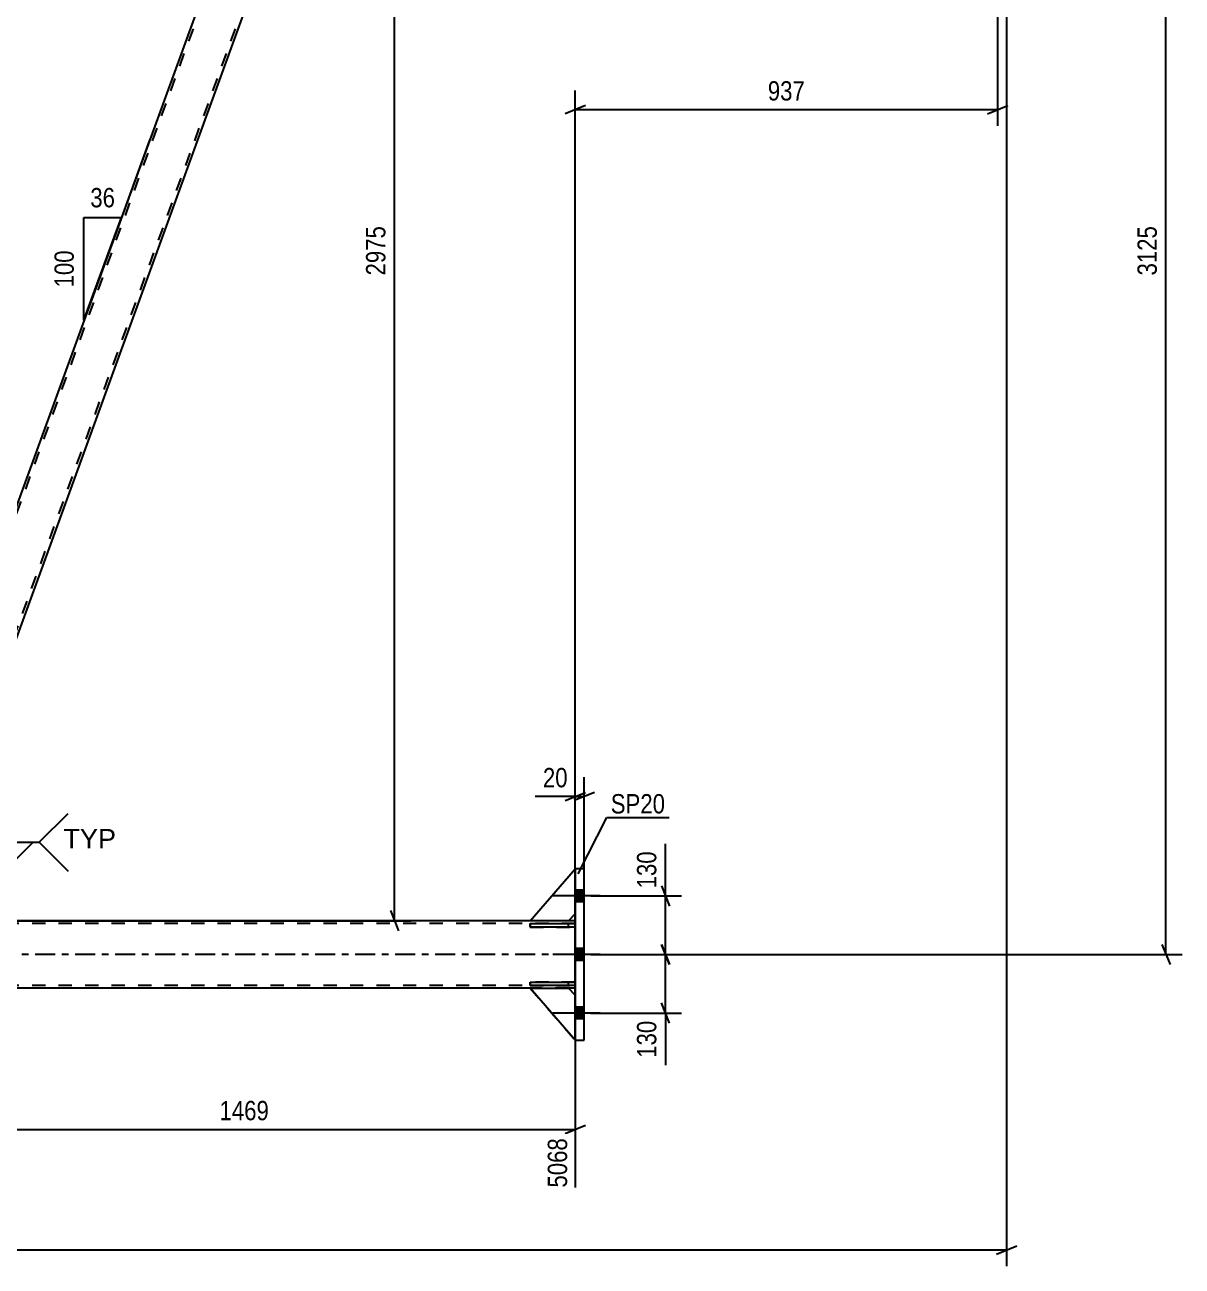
# Model space of a CAD drawing. Header units: millimetres. Extents: x -563 to 626, y -882 to -41.
# Drawn here: x 84.3 to 255.5, y -408 to -224.3 of the extents above; entities that cross this region are included whole.
import ezdxf

# ---------------------------------------------------------------- set-up
doc = ezdxf.new("R2010")
doc.units = ezdxf.units.MM
doc.linetypes.add('DXK_LINE_DOT2', pattern=[3.9198, 1.9599, -1.9599])
doc.linetypes.add('DXK_LINE_DOT3', pattern=[5.9187, 2.979, -0.9799, 0.9799, -0.9799])
doc.styles.add('Arial', font='ARIAL.TTF', dxfattribs={"height": 0.2})
doc.styles.add('Arial Narrow', font='ARIALN.TTF', dxfattribs={"height": 0.2})

# ---------------------------------------------------------------- blocks, each defined once
blk = doc.blocks.new('Part-761534688-1320 - 1255')
at = {"color": 2, "linetype": 'Continuous'}
for p, q in [((159.06, -366.46), (159.06, -365.93)), ((159.06, -365.93), (165.73, -365.93)), ((165.73, -366.46), (159.06, -366.46)), ((165.73, -365.93), (165.73, -366.46))]:
    blk.add_line(p, q, dxfattribs=at)
at = {"color": 7, "linetype": 'DXK_LINE_DOT2'}
blk.add_line((164.73, -366.46), (164.73, -365.93), dxfattribs=at)
blk = doc.blocks.new('Part-761534688-1276 - 1255')
at = {"color": 7, "linetype": 'DXK_LINE_DOT2'}
for p, q in [((133.31, -158.53), (61.12, -356.86)), ((139.55, -158.53), (67.36, -356.86)), ((132.88, -158.53), (132.64, -159.19)), ((139.98, -158.53), (132.88, -158.53)), ((139.98, -158.53), (139.73, -159.19)), ((62.64, -351.52), (60.69, -356.86)), ((68.03, -356.19), (67.79, -356.86)), ((67.79, -356.86), (60.69, -356.86)), ((60.69, -356.86), (60.76, -356.86))]:
    blk.add_line(p, q, dxfattribs=at)
at = {"color": 2, "linetype": 'Continuous'}
for p, q in [((132.64, -159.19), (62.64, -351.52)), ((139.73, -159.19), (68.03, -356.19))]:
    blk.add_line(p, q, dxfattribs=at)
blk = doc.blocks.new('Bolt-761534688-1302 - 1255')
at = {"linetype": 'Continuous'}
for points in [[(167.06, -354.06), (167.06, -352.33), (165.73, -352.33), (165.73, -354.06)], [(167.06, -354.06), (167.06, -352.33), (165.73, -352.33), (165.73, -354.06)], [(167.06, -354.06), (167.06, -352.33), (165.73, -352.33), (165.73, -354.06)], [(167.06, -362.73), (167.06, -360.99), (165.73, -360.99), (165.73, -362.73)], [(167.06, -362.73), (167.06, -360.99), (165.73, -360.99), (165.73, -362.73)], [(167.06, -371.39), (167.06, -369.66), (165.73, -369.66), (165.73, -371.39)], [(167.06, -371.39), (167.06, -369.66), (165.73, -369.66), (165.73, -371.39)], [(167.06, -371.39), (167.06, -369.66), (165.73, -369.66), (165.73, -371.39)]]:
    blk.add_hatch(color=1, dxfattribs=at).paths.add_polyline_path(points)
at = {"color": 1, "linetype": 'Continuous'}
for p, q in [((167.06, -352.33), (165.73, -352.33)), ((167.06, -352.33), (165.73, -352.33)), ((167.06, -352.33), (165.73, -352.33)), ((169.4, -353.19), (162.4, -353.19)), ((169.4, -353.19), (162.4, -353.19)), ((169.4, -353.19), (162.4, -353.19)), ((167.06, -354.06), (165.73, -354.06)), ((167.06, -354.06), (165.73, -354.06)), ((167.06, -354.06), (165.73, -354.06)), ((169.4, -361.86), (162.4, -361.86)), ((169.4, -361.86), (162.4, -361.86)), ((167.06, -360.99), (165.73, -360.99)), ((167.06, -360.99), (165.73, -360.99)), ((167.06, -362.73), (165.73, -362.73)), ((167.06, -362.73), (165.73, -362.73)), ((169.4, -370.53), (162.4, -370.53)), ((169.4, -370.53), (162.4, -370.53)), ((169.4, -370.53), (162.4, -370.53)), ((167.06, -369.66), (165.73, -369.66)), ((167.06, -369.66), (165.73, -369.66)), ((167.06, -369.66), (165.73, -369.66)), ((167.06, -371.39), (165.73, -371.39)), ((167.06, -371.39), (165.73, -371.39)), ((167.06, -371.39), (165.73, -371.39))]:
    blk.add_line(p, q, dxfattribs=at)
blk = doc.blocks.new('Part-761534688-1305 - 1255')
at = {"color": 2, "linetype": 'Continuous'}
for p, q in [((159.06, -366.86), (164.73, -366.86)), ((165.73, -374.53), (159.06, -366.86)), ((164.73, -366.86), (165.73, -367.86))]:
    blk.add_line(p, q, dxfattribs=at)
at = {"color": 7, "linetype": 'DXK_LINE_DOT2'}
blk.add_line((165.73, -367.86), (165.73, -374.53), dxfattribs=at)
blk = doc.blocks.new('Part-761534688-1306 - 1255')
at = {"color": 2, "linetype": 'Continuous'}
for p, q in [((159.06, -356.86), (165.73, -349.19)), ((165.73, -355.86), (164.73, -356.86)), ((164.73, -356.86), (159.06, -356.86))]:
    blk.add_line(p, q, dxfattribs=at)
at = {"color": 7, "linetype": 'DXK_LINE_DOT2'}
blk.add_line((165.73, -355.86), (165.73, -349.19), dxfattribs=at)
blk = doc.blocks.new('Part-761534688-1309 - 1255')
at = {"color": 2, "linetype": 'Continuous'}
for p, q in [((159.06, -357.79), (159.06, -357.26)), ((159.06, -357.26), (165.73, -357.26)), ((165.73, -357.79), (159.06, -357.79)), ((165.73, -357.26), (165.73, -357.79))]:
    blk.add_line(p, q, dxfattribs=at)
at = {"color": 7, "linetype": 'DXK_LINE_DOT2'}
blk.add_line((164.73, -357.79), (164.73, -357.26), dxfattribs=at)
blk = doc.blocks.new('Part-761534688-1310 - 1255')
at = {"color": 7, "linetype": 'DXK_LINE_DOT2'}
for p, q in [((165.73, -365.93), (159.06, -365.93)), ((159.06, -365.93), (159.06, -366.46)), ((159.06, -366.46), (165.73, -366.46)), ((164.73, -366.46), (164.73, -365.93)), ((165.73, -366.46), (165.73, -365.93))]:
    blk.add_line(p, q, dxfattribs=at)
blk = doc.blocks.new('Part-761534688-1311 - 1255')
at = {"color": 7, "linetype": 'DXK_LINE_DOT2'}
for p, q in [((165.73, -357.26), (159.06, -357.26)), ((159.06, -357.26), (159.06, -357.79)), ((159.06, -357.79), (165.73, -357.79)), ((164.73, -357.79), (164.73, -357.26)), ((165.73, -357.79), (165.73, -357.26))]:
    blk.add_line(p, q, dxfattribs=at)
blk = doc.blocks.new('Part-761534688-1505 - 1255')
at = {"color": 7, "linetype": 'DXK_LINE_DOT2'}
for p, q in [((165.73, -357.26), (-110.3, -357.26)), ((164.73, -356.86), (159.06, -356.86)), ((165.73, -356.86), (165.73, -366.86)), ((165.73, -366.46), (-110.3, -366.46)), ((164.73, -366.86), (159.06, -366.86))]:
    blk.add_line(p, q, dxfattribs=at)
at = {"color": 2, "linetype": 'Continuous'}
for p, q in [((159.06, -356.86), (79.77, -356.86)), ((165.73, -356.86), (164.73, -356.86)), ((159.06, -366.86), (79.77, -366.86)), ((165.73, -366.86), (164.73, -366.86))]:
    blk.add_line(p, q, dxfattribs=at)
at = {"color": 7, "linetype": 'DXK_LINE_DOT3'}
blk.add_line((165.73, -361.86), (-110.3, -361.86), dxfattribs=at)
blk = doc.blocks.new('Part-761534688-1552 - 1255')
at = {"color": 7, "linetype": 'DXK_LINE_DOT2'}
for p, q in [((164.73, -366.86), (159.06, -366.86)), ((159.06, -366.86), (165.73, -374.53)), ((165.73, -367.86), (164.73, -366.86)), ((165.73, -374.53), (165.73, -367.86))]:
    blk.add_line(p, q, dxfattribs=at)
blk = doc.blocks.new('Part-761534688-1553 - 1255')
at = {"color": 7, "linetype": 'DXK_LINE_DOT2'}
for p, q in [((159.06, -356.86), (165.73, -349.19)), ((165.73, -349.19), (165.73, -355.86)), ((165.73, -355.86), (164.73, -356.86)), ((164.73, -356.86), (159.06, -356.86))]:
    blk.add_line(p, q, dxfattribs=at)
blk = doc.blocks.new('Part-761534688-1644 - 1255')
at = {"color": 2, "linetype": 'Continuous'}
for p, q in [((165.73, -349.19), (165.73, -374.53)), ((167.06, -349.19), (165.73, -349.19)), ((167.06, -374.53), (167.06, -349.19)), ((165.73, -374.53), (167.06, -374.53))]:
    blk.add_line(p, q, dxfattribs=at)
blk = doc.blocks.new('StraightDimension-761534688-2247 - 1255')
at = {"color": 7, "linetype": 'Continuous'}
for p, q in [((138.99, -356.86), (138.99, -158.53)), ((138.39, -355.36), (139.59, -358.36)), ((-2.2, -356.86), (141.39, -356.86))]:
    blk.add_line(p, q, dxfattribs=at)
at = {"color": 0}
blk.add_wipeout([(138.24, -253.44), (134.04, -253.44), (134.04, -261.95), (138.24, -261.95)], dxfattribs=at)
at = {"color": 3, "style": 'Arial Narrow'}
blk.add_text('2975', height=2.863, rotation=90.0002, dxfattribs=at).set_placement((137.64, -261.35))
blk = doc.blocks.new('StraightDimension-761534688-1717 - 1255')
at = {"color": 7, "linetype": 'Continuous'}
for p, q in [((228.22, -159.53), (228.22, -239.21)), ((165.73, -355.86), (165.73, -233.96)), ((167.23, -236.21), (164.23, -237.41)), ((165.73, -236.81), (228.22, -236.81)), ((226.72, -237.41), (229.72, -236.21))]:
    blk.add_line(p, q, dxfattribs=at)
at = {"color": 0}
blk.add_wipeout([(200.32, -236.06), (200.32, -231.86), (193.63, -231.86), (193.63, -236.06)], dxfattribs=at)
at = {"color": 3, "style": 'Arial Narrow'}
blk.add_text('937', height=2.863, dxfattribs=at).set_placement((194.23, -235.46))
blk = doc.blocks.new('StraightDimension-761534688-1842 - 1255')
at = {"color": 7, "linetype": 'Continuous'}
for p, q in [((253.74, -155.03), (252.54, -152.03)), ((230.56, -153.53), (255.54, -153.53)), ((253.14, -361.86), (253.14, -153.53)), ((168.06, -361.86), (255.54, -361.86)), ((252.54, -360.36), (253.74, -363.36))]:
    blk.add_line(p, q, dxfattribs=at)
at = {"color": 0}
blk.add_wipeout([(252.39, -253.44), (248.19, -253.44), (248.19, -261.95), (252.39, -261.95)], dxfattribs=at)
at = {"color": 3, "style": 'Arial Narrow'}
blk.add_text('3125', height=2.863, rotation=90.0002, dxfattribs=at).set_placement((251.79, -261.35))
blk = doc.blocks.new('StraightDimension-761534688-2135 - 1255')
at = {"color": 7, "linetype": 'Continuous'}
for p, q in [((165.73, -373.53), (165.73, -335.61)), ((167.06, -373.53), (167.06, -335.61)), ((164.23, -339.06), (167.23, -337.86)), ((168.56, -337.86), (165.56, -339.06)), ((165.73, -338.46), (167.06, -338.46))]:
    blk.add_line(p, q, dxfattribs=at)
at = {"color": 0}
blk.add_wipeout([(165.2, -337.71), (165.2, -333.51), (160.35, -333.51), (160.35, -337.71)], dxfattribs=at)
at = {"color": 7, "linetype": 'Continuous'}
blk.add_line((165.73, -338.46), (159.82, -338.46), dxfattribs=at)
blk.add_line((165.73, -338.46), (159.82, -338.46), dxfattribs=at)
at = {"color": 3, "style": 'Arial Narrow'}
blk.add_text('20', height=2.863, dxfattribs=at).set_placement((160.95, -337.11))
blk = doc.blocks.new('StraightDimension-761534688-2236 - 1255')
at = {"color": 7, "linetype": 'Continuous'}
for p, q in [((229.56, -167.19), (229.56, -407.99)), ((-131.74, -405.59), (229.56, -405.59)), ((228.06, -406.19), (231.06, -404.99))]:
    blk.add_line(p, q, dxfattribs=at)
blk = doc.blocks.new('StraightDimension-761534688-2288 - 1255')
at = {"color": 7, "linetype": 'Continuous'}
for p, q in [((178.48, -351.69), (179.68, -354.69)), ((168.06, -353.19), (181.48, -353.19)), ((179.08, -361.86), (179.08, -353.19)), ((168.06, -361.86), (181.48, -361.86)), ((179.68, -363.36), (178.48, -360.36))]:
    blk.add_line(p, q, dxfattribs=at)
at = {"color": 0}
blk.add_wipeout([(178.33, -345.98), (174.13, -345.98), (174.13, -352.67), (178.33, -352.67)], dxfattribs=at)
at = {"color": 7, "linetype": 'Continuous'}
blk.add_line((179.08, -353.19), (179.08, -345.46), dxfattribs=at)
blk.add_line((179.08, -353.19), (179.08, -345.46), dxfattribs=at)
at = {"color": 3, "style": 'Arial Narrow'}
blk.add_text('130', height=2.863, rotation=90.0002, dxfattribs=at).set_placement((177.73, -352.07))
blk = doc.blocks.new('StraightDimension-761534688-2296 - 1255')
at = {"color": 7, "linetype": 'Continuous'}
for p, q in [((168.06, -361.86), (181.48, -361.86)), ((178.48, -360.36), (179.68, -363.36)), ((179.08, -370.53), (179.08, -361.86)), ((179.68, -372.03), (178.48, -369.03)), ((168.06, -370.53), (181.48, -370.53))]:
    blk.add_line(p, q, dxfattribs=at)
at = {"color": 0}
blk.add_wipeout([(178.33, -371.05), (174.13, -371.05), (174.13, -377.74), (178.33, -377.74)], dxfattribs=at)
at = {"color": 7, "linetype": 'Continuous'}
blk.add_line((179.08, -370.53), (179.08, -378.26), dxfattribs=at)
blk.add_line((179.08, -370.53), (179.08, -378.26), dxfattribs=at)
at = {"color": 3, "style": 'Arial Narrow'}
blk.add_text('130', height=2.863, rotation=90.0002, dxfattribs=at).set_placement((177.73, -377.14))
blk = doc.blocks.new('StraightDimension-761534688-24294 - 1255')
at = {"color": 7, "linetype": 'Continuous'}
for p, q in [((67.79, -357.86), (67.79, -396.35)), ((165.73, -367.86), (165.73, -396.35)), ((69.29, -387.14), (66.29, -388.34)), ((164.23, -388.34), (167.23, -387.14)), ((67.79, -387.74), (165.73, -387.74))]:
    blk.add_line(p, q, dxfattribs=at)
at = {"color": 0}
blk.add_wipeout([(121.02, -386.99), (121.02, -382.79), (112.5, -382.79), (112.5, -386.99)], dxfattribs=at)
at = {"color": 0, "linetype": 'Continuous'}
blk.add_wipeout([(165.13, -388.44), (160.93, -388.44), (160.93, -396.95), (165.13, -396.95)], dxfattribs=at)
at = {"color": 3, "style": 'Arial Narrow'}
blk.add_text('1469', height=2.863, dxfattribs=at).set_placement((113.1, -386.39))
at = {"color": 3, "linetype": 'Continuous', "style": 'Arial Narrow'}
blk.add_text('5068', height=2.863, rotation=90.0002, dxfattribs=at).set_placement((164.53, -396.35))
blk = doc.blocks.new('AngleDimension-761534688-23892 - 1255')
at = {"color": 7, "linetype": 'Continuous'}
for p, q in [((102.74, -241.33), (98.58, -252.77)), ((93.04, -252.77), (98.58, -252.77)), ((93.04, -267.99), (98.58, -252.77)), ((93.04, -267.99), (93.04, -252.77))]:
    blk.add_line(p, q, dxfattribs=at)
at = {"color": 0}
for points in [[(98.24, -251.87), (98.24, -247.67), (93.38, -247.67), (93.38, -251.87)], [(92.14, -257.04), (87.94, -257.04), (87.94, -263.72), (92.14, -263.72)]]:
    blk.add_wipeout(points, dxfattribs=at)
at = {"color": 3, "style": 'Arial Narrow'}
blk.add_text('36', height=2.863, dxfattribs=at).set_placement((93.98, -251.27))
blk.add_text('100', height=2.863, rotation=90.0002, dxfattribs=at).set_placement((91.54, -263.12))
blk = doc.blocks.new('Mark-761534688-1640 - 1255')
at = {"color": 0}
blk.add_wipeout([(179.02, -340.98), (179.02, -337.98), (170.99, -337.98), (170.99, -340.98)], dxfattribs=at)
blk.add_wipeout([(179.02, -340.98), (179.02, -337.98), (170.99, -337.98), (170.99, -340.98)], dxfattribs=at)
at = {"color": 30, "linetype": 'Continuous'}
for p, q in [((166.18, -349.94), (170.39, -341.58)), ((170.39, -341.58), (179.62, -341.58))]:
    blk.add_line(p, q, dxfattribs=at)
at = {"color": 3, "style": 'Arial Narrow'}
blk.add_text('SP20', height=2.863, dxfattribs=at).set_placement((170.99, -340.98))
blk = doc.blocks.new('WeldMark-761534688-24116 - 1255')
at = {"linetype": 'Continuous'}
blk.add_hatch(color=30, dxfattribs=at).paths.add_polyline_path([(70.14, -354.85), (67.79, -356.86), (68.92, -353.98)])
at = {"color": 3, "linetype": 'Continuous'}
for q in [(90.68, -340.97), (90.68, -349.54)]:
    blk.add_line((86.4, -345.25), q, dxfattribs=at)
at = {"color": 30, "linetype": 'Continuous'}
blk.add_line((67.79, -356.86), (76.07, -345.25), dxfattribs=at)
at = {"color": 3, "linetype": 'Continuous'}
blk.add_arc((76.07, -345.25), 1.5, 90, 270, dxfattribs=at)
at = {"color": 0}
blk.add_wipeout([(80.6, -349.35), (80.6, -345.95), (77.97, -345.95), (77.97, -349.35)], dxfattribs=at)
at = {"color": 30, "linetype": 'Continuous'}
blk.add_line((76.07, -345.25), (86.4, -345.25), dxfattribs=at)
at = {"color": 3, "linetype": 'Continuous'}
for p, q in [((81.25, -345.25), (85.54, -345.25)), ((85.54, -345.25), (81.25, -349.54)), ((81.25, -349.54), (81.25, -345.25))]:
    blk.add_line(p, q, dxfattribs=at)
blk.add_arc((76.07, -345.25), 1.5, 270, 90, dxfattribs=at)
at = {"color": 3, "style": 'Arial'}
blk.add_text('6', height=2.87, dxfattribs=at).set_placement((78.17, -349.15))
at = {"color": 0, "linetype": 'Continuous'}
blk.add_wipeout([(97.77, -346.15), (97.77, -343.15), (90, -343.15), (90, -346.15)], dxfattribs=at)
blk.add_wipeout([(97.77, -346.15), (97.77, -343.15), (90, -343.15), (90, -346.15)], dxfattribs=at)
at = {"color": 3, "linetype": 'Continuous', "style": 'Arial'}
blk.add_text('TYP', height=2.865, dxfattribs=at).set_placement((90, -346.15))

msp = doc.modelspace()

# ---------------------------------------------------------------- block references
for name in ['Part-761534688-1276 - 1255', 'Part-761534688-1306 - 1255', 'Part-761534688-1553 - 1255', 'Part-761534688-1644 - 1255', 'Bolt-761534688-1302 - 1255', 'Part-761534688-1505 - 1255', 'Part-761534688-1309 - 1255', 'Part-761534688-1311 - 1255', 'Part-761534688-1320 - 1255', 'Part-761534688-1310 - 1255', 'Part-761534688-1305 - 1255', 'Part-761534688-1552 - 1255']:
    msp.add_blockref(name, (0, 0))

# ---------------------------------------------------------------- next in the draw order: block references
msp.add_blockref('StraightDimension-761534688-2247 - 1255', (0, 0))

# ---------------------------------------------------------------- next in the draw order: block references
msp.add_blockref('StraightDimension-761534688-1717 - 1255', (0, 0))

# ---------------------------------------------------------------- next in the draw order: block references
msp.add_blockref('StraightDimension-761534688-1842 - 1255', (0, 0))

# ---------------------------------------------------------------- next in the draw order: block references
msp.add_blockref('StraightDimension-761534688-2135 - 1255', (0, 0))

# ---------------------------------------------------------------- next in the draw order: block references
msp.add_blockref('StraightDimension-761534688-2236 - 1255', (0, 0))

# ---------------------------------------------------------------- next in the draw order: block references
for name in ['AngleDimension-761534688-23892 - 1255', 'WeldMark-761534688-24116 - 1255', 'StraightDimension-761534688-2288 - 1255']:
    msp.add_blockref(name, (0, 0))

# ---------------------------------------------------------------- next in the draw order: block references
for name in ['Mark-761534688-1640 - 1255', 'StraightDimension-761534688-2296 - 1255']:
    msp.add_blockref(name, (0, 0))

# ---------------------------------------------------------------- next in the draw order: block references
msp.add_blockref('StraightDimension-761534688-24294 - 1255', (0, 0))

doc.saveas('drawing.dxf')
